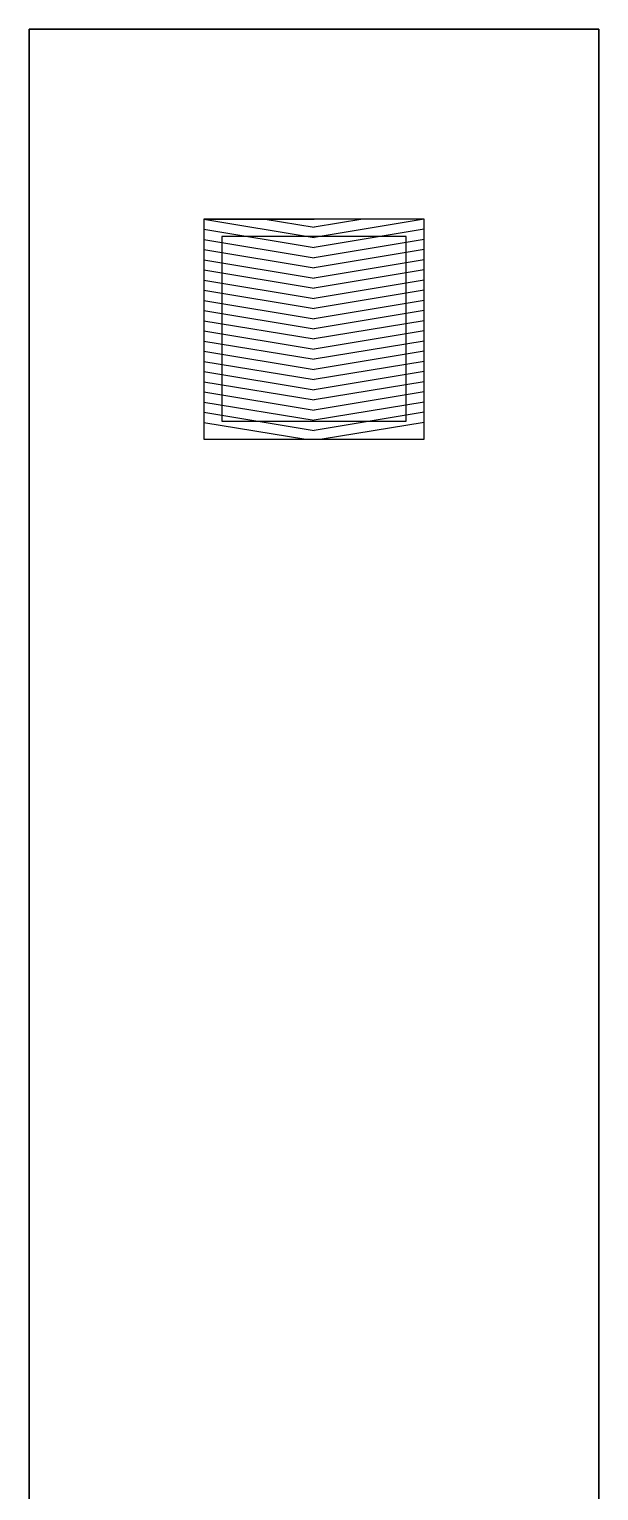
# Model space of a CAD drawing. Header units: millimetres. Extents: x 0 to 19090, y 0 to 12100.
# Drawn here: x 18790 to 19090, y 10955 to 11725 of the extents above; entities that cross this region are included whole.
import ezdxf

# ---------------------------------------------------------------- set-up
doc = ezdxf.new("R2010")
doc.units = ezdxf.units.MM
doc.header["$MEASUREMENT"] = 0
doc.layers.add('NetDam', color=7, linetype='Continuous', lineweight=35)

msp = doc.modelspace()

# ---------------------------------------------------------------- linework, layer by layer
at = {"color": 3}
for p, q in [((18882.41, 11624.87), (18940.41, 11624.87)), ((18882.41, 11624.87), (18940.41, 11615.25)), ((18882.41, 11619.52), (18940.41, 11609.89)), ((18914.65, 11624.87), (18940.41, 11620.6)), ((18998.41, 11624.87), (18940.41, 11615.25)), ((18966.16, 11624.87), (18940.41, 11620.6)), ((18998.41, 11619.52), (18940.41, 11609.89)), ((18882.41, 11614.17), (18940.41, 11604.54)), ((18998.41, 11614.17), (18940.41, 11604.54)), ((18882.41, 11608.81), (18940.41, 11599.18)), ((18882.41, 11603.46), (18940.41, 11593.83)), ((18998.41, 11608.81), (18940.41, 11599.18)), ((18998.41, 11603.46), (18940.41, 11593.83)), ((18882.41, 11598.11), (18940.41, 11588.48)), ((18998.41, 11598.11), (18940.41, 11588.48)), ((18882.41, 11592.75), (18940.41, 11583.12)), ((18882.41, 11587.4), (18940.41, 11577.77)), ((18998.41, 11592.75), (18940.41, 11583.12)), ((18998.41, 11587.4), (18940.41, 11577.77)), ((18882.41, 11582.04), (18940.41, 11572.41)), ((18998.41, 11582.04), (18940.41, 11572.41)), ((18882.41, 11576.69), (18940.41, 11567.06)), ((18998.41, 11576.69), (18940.41, 11567.06)), ((18882.41, 11571.34), (18940.41, 11561.71)), ((18882.41, 11565.98), (18940.41, 11556.35)), ((18998.41, 11571.34), (18940.41, 11561.71)), ((18998.41, 11565.98), (18940.41, 11556.35)), ((18882.41, 11560.63), (18940.41, 11551)), ((18998.41, 11560.63), (18940.41, 11551)), ((18882.41, 11555.27), (18940.41, 11545.65)), ((18882.41, 11549.92), (18940.41, 11540.29)), ((18998.41, 11555.27), (18940.41, 11545.65)), ((18998.41, 11549.92), (18940.41, 11540.29)), ((18882.41, 11544.57), (18940.41, 11534.94)), ((18998.41, 11544.57), (18940.41, 11534.94)), ((18882.41, 11539.21), (18940.41, 11529.58)), ((18882.41, 11533.86), (18940.41, 11524.23)), ((18998.41, 11539.21), (18940.41, 11529.58)), ((18998.41, 11533.86), (18940.41, 11524.23)), ((18882.41, 11528.51), (18940.41, 11518.88)), ((18998.41, 11528.51), (18940.41, 11518.88)), ((18882.41, 11523.15), (18940.41, 11513.52)), ((18882.41, 11517.8), (18936.15, 11508.87)), ((18998.41, 11523.15), (18940.41, 11513.52)), ((18998.41, 11517.8), (18944.66, 11508.87))]:
    msp.add_line(p, q, dxfattribs=at)
msp.add_lwpolyline([(18998.41, 11624.87), (18882.41, 11624.87), (18882.41, 11508.87), (18998.41, 11508.87)], close=True, dxfattribs=at)
msp.add_lwpolyline([(18988.97, 11615.63), (18891.84, 11615.63), (18891.84, 11518.5), (18988.97, 11518.5)], close=True)
at = {"layer": 'NetDam', "color": 0}
msp.add_lwpolyline([(18790.41, 11724.87), (19090.41, 11724.87), (19090.41, 10124.87), (18790.41, 10124.87)], close=True, dxfattribs=at)

doc.saveas('drawing.dxf')
